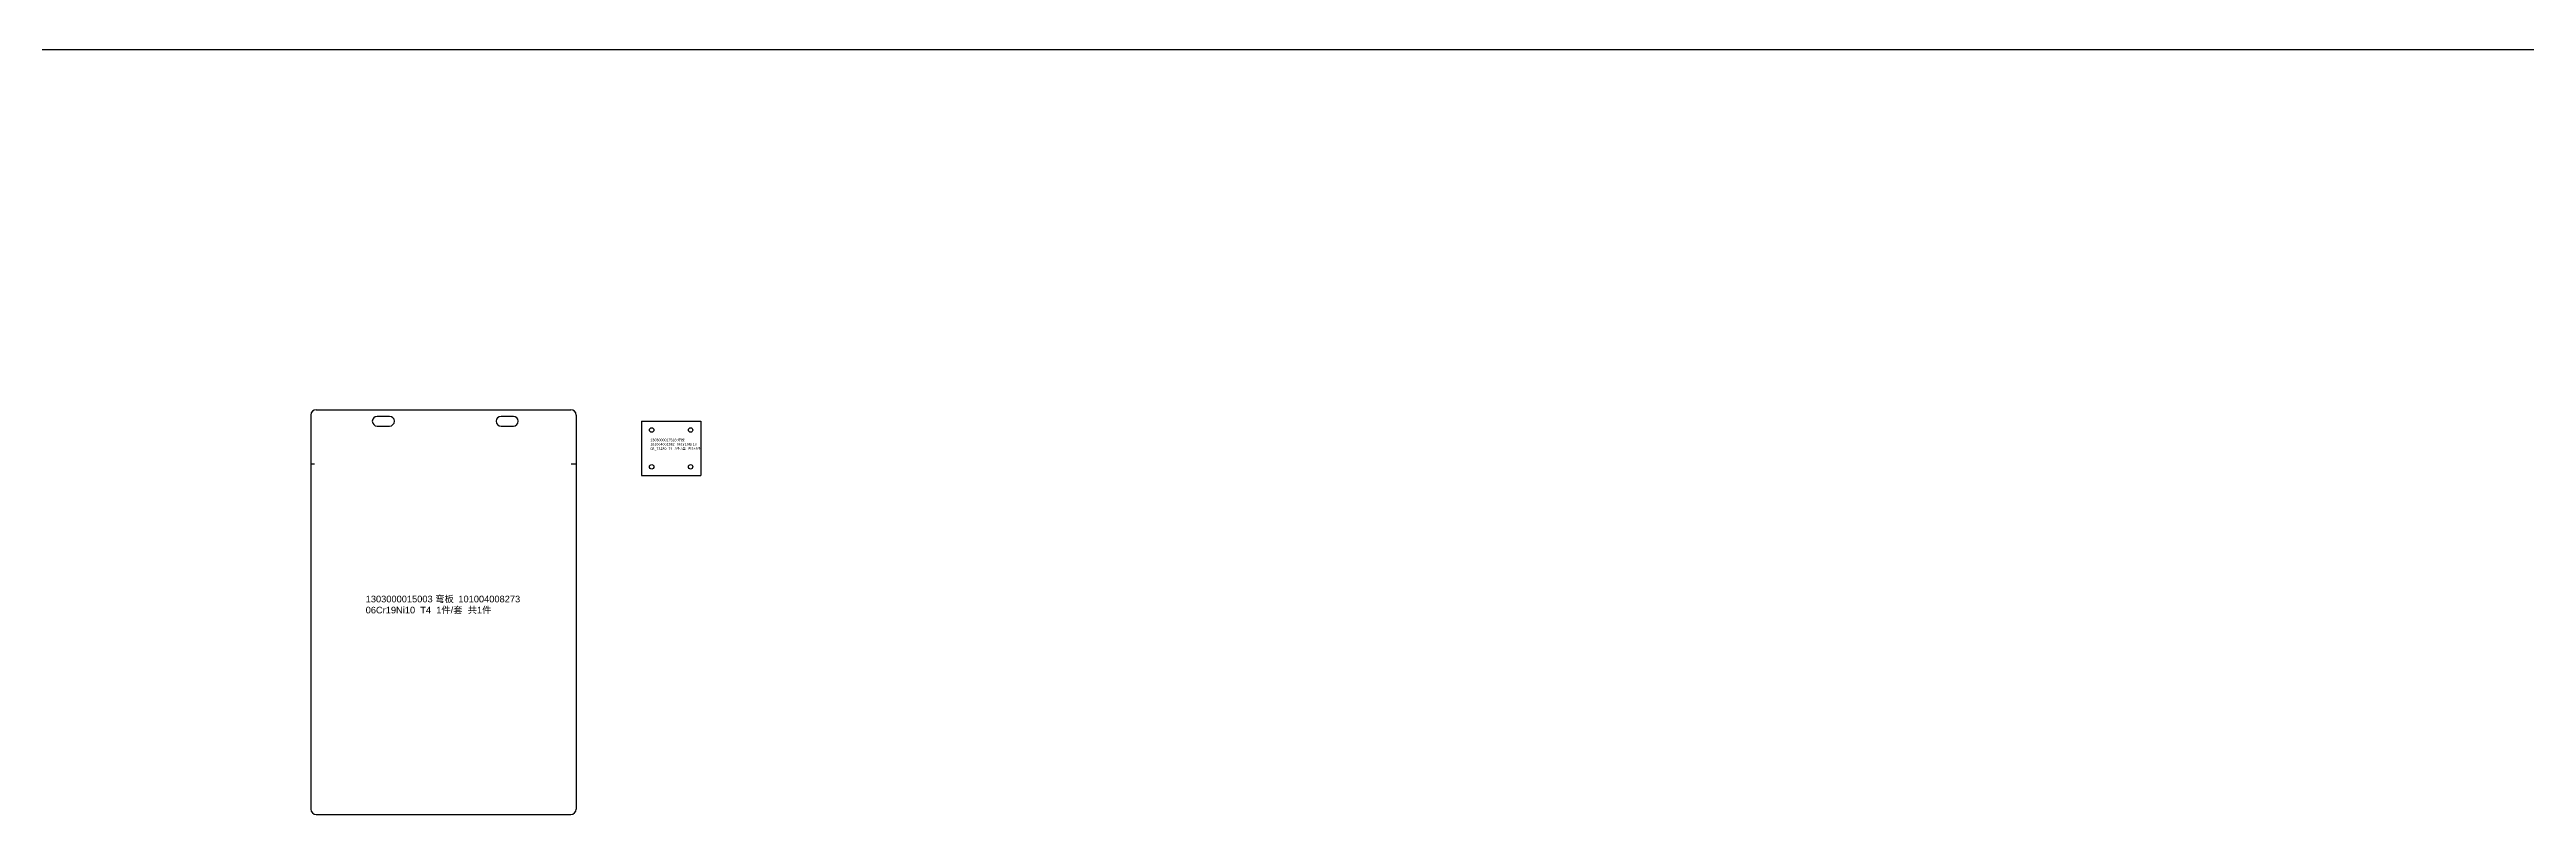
# Model space of a CAD drawing. Extents: x -57734 to 163356, y 2186 to 37537.
# Drawn here: x 34934 to 37735, y 24371 to 25236 of the extents above; entities that cross this region are included whole.
import ezdxf

# ---------------------------------------------------------------- set-up
doc = ezdxf.new("R2010")
doc.units = 0
doc.linetypes.add('CENTER', pattern=[10.16, 6.35, -1.27, 1.27, -1.27])
doc.layers.get('0').update_dxf_attribs({"linetype": 'CONTINUOUS'})
doc.styles.get("Standard").update_dxf_attribs({"font": 'arial.ttf'})

# ---------------------------------------------------------------- blocks, each defined once
blk = doc.blocks.new('1303000015003_弯板')
at = {"color": 7, "linetype": 'CONTINUOUS'}
for p, q in [((7838.8, 2648.3), (7838.8, 2202.7)), ((7844.8, 2654.3), (8132.8, 2654.3)), ((7927.8, 2646.8), (7913.8, 2646.8)), ((7913.8, 2635.8), (7927.8, 2635.8)), ((8067.8, 2646.8), (8053.8, 2646.8)), ((8053.8, 2635.8), (8067.8, 2635.8)), ((8138.8, 2648.3), (8138.8, 2202.7))]:
    blk.add_line(p, q, dxfattribs=at)
at = {"color": 6, "linetype": 'CENTER'}
for p, q in [((7838.8, 2593), (7843, 2593)), ((8133, 2593), (8138.8, 2593))]:
    blk.add_line(p, q, dxfattribs=at)
at = {"color": 7}
blk.add_line((7844.8, 2196.7), (8132.8, 2196.7), dxfattribs=at)
at = {"color": 7, "linetype": 'CONTINUOUS'}
for centre, radius, start, end in [((7844.8, 2648.3), 6, 90, 180), ((7913.8, 2641.3), 5.5, 90, 270), ((7927.8, 2641.3), 5.5, 270, 90), ((8053.8, 2641.3), 5.5, 90, 270), ((8067.8, 2641.3), 5.5, 270, 90), ((8132.8, 2648.3), 6, 0, 90), ((7844.8, 2202.7), 6, 180, 270), ((8132.8, 2202.7), 6, 270, 0)]:
    blk.add_arc(centre, radius, start, end, dxfattribs=at)
at = {"color": 3, "insert": (7900.8, 2444), "char_height": 7.5, "width": 179.34, "attachment_point": 1}
blk.add_mtext('1303000015003 {\\fSimSun|b0|i0|c134|p2;弯板 }101004008273 06Cr19Ni10  T4  1{\\fSimSun|b0|i0|c134|p2;件}/{\\fSimSun|b0|i0|c134|p2;套}  {\\fSimSun|b0|i0|c134|p2;共}1{\\fSimSun|b0|i0|c134|p2;件}', dxfattribs=at)
blk = doc.blocks.new('1303000017518_焊板')
at = {"color": 7}
for p, q in [((-33.5, 30.8), (33.5, 30.8)), ((-33.5, 30.8), (-33.5, -30.8)), ((33.5, 30.8), (33.5, -30.8)), ((-33.5, -30.8), (33.5, -30.8))]:
    blk.add_line(p, q, dxfattribs=at)
at = {"color": 7, "linetype": 'CONTINUOUS'}
for centre in [(-22, 20.8), (22, 20.8), (-22, -20.8), (22, -20.8)]:
    blk.add_circle(centre, 2.5, dxfattribs=at)
at = {"insert": (-23.5, 11), "char_height": 2.9187, "width": 49.921, "attachment_point": 1}
blk.add_mtext('{\\C3;1303000017518 \\fSimSun|b0|i0|c134|p2;焊板 \\Ftxt|c134;101004002382 06Cr19Ni10 GB_T3280 T4 3\\fSimSun|b0|i0|c134|p2;件\\Ftxt|c134;/\\fSimSun|b0|i0|c134|p2;套\\Ftxt|c134; \\fSimSun|b0|i0|c134|p2;共\\Ftxt|c134;3\\fSimSun|b0|i0|c134|p2;+3件}', dxfattribs=at)

msp = doc.modelspace()

# ---------------------------------------------------------------- linework, layer by layer
at = {"color": 1}
msp.add_line((-57734.46381, 25235.63765), (163355.72875, 25235.63765), dxfattribs=at)

# ---------------------------------------------------------------- block references
for name, p in [('1303000015003_弯板', (27391.13385, 22174.12656)), ('1303000017518_焊板', (35637.32046, 24784.67749))]:
    msp.add_blockref(name, p)

doc.saveas('drawing.dxf')
